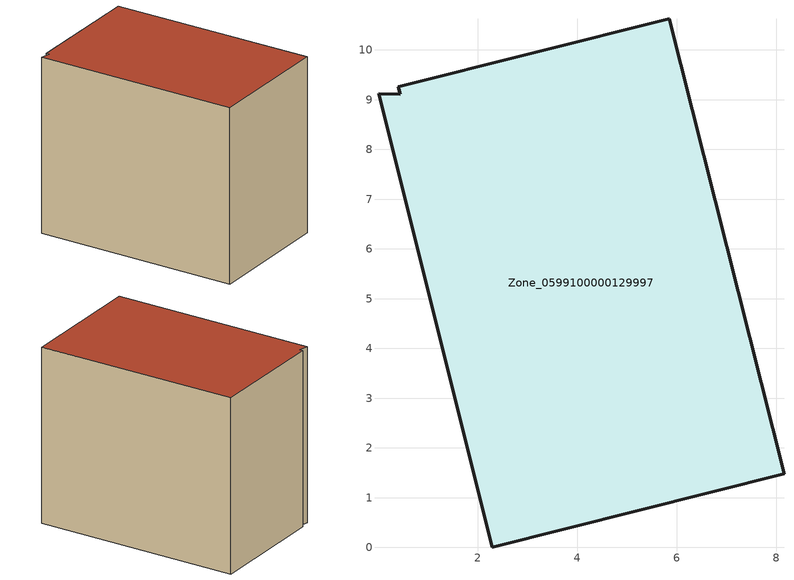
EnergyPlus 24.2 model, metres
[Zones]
Zone_0599100000129997
 floor ground (C_G): 8.16,1.48 2.3,0 0.01,9.12 0.45,9.11 0.41,9.26 5.85,10.63 z0
 wall outside (C_F): 8.16,1.48 5.85,10.63 0.41,9.26 0.45,9.11 0.01,9.12 2.3,0 8.16,1.48 z0:8.15
 roof outside (C_R): 2.3,0 8.16,1.48 5.85,10.63 0.41,9.26 0.45,9.11 0.01,9.12 z8.15
[BUILDING]
Pand.0599100000129997: North Axis=0; Terrain=City; Loads Convergence Tolerance Value=0.04; Temperature Convergence Tolerance Value=0.4; Solar Distribution=FullExterior; Maximum Number of Warmup Days=25; Minimum Number of Warmup Days=1
[Site:Location]
Rotterdam.The.Hague.AP_ZH_NLD Design_Conditions: Latitude=51.96; Longitude=4.45; Time Zone=1; Elevation=-4.5
[SITE:GROUNDTEMPERATURE:BUILDINGSURFACE]
18, 18, 18, 18, 18, 18, 18, 18, 18, 18, 18, 18
[MATERIAL] Thermal Absorptance=0.9; Solar Absorptance=0.7; Visible Absorptance=0.7
Name | Roughness | Thickness | Conductivity | Density | Specific Heat
G.TI.1965-1974 | MediumSmooth | 0.15 | 0.882353 | 540 | 1210
F.TI.1965-1974 | Rough | 0.3 | 0.697674 | 1920 | 840
R.TI.1965-1974 | MediumRough | 0.2 | 0.232558 | 1500 | 1000
[CONSTRUCTION]
C_G: G.TI.1965-1974
C_F: F.TI.1965-1974
C_R: R.TI.1965-1974
[ZONE]
Zone_0599100000129997: Type=1; Multiplier=1; Ceiling Height=Autocalculate; Volume=Autocalculate; Floor Area=autocalculate; Part of Total Floor Area=Yes
[ZONEINFILTRATION:DESIGNFLOWRATE]
Infil_Zone_0599100000129997: Zone or ZoneList or Space or SpaceList=Zone_0599100000129997; Schedule=AlwaysOn; Design Flow Rate Calculation Method=Flow/Area; Flow Rate per Floor Area=0.003; Constant Term Coefficient=1; Temperature Term Coefficient=0; Velocity Term Coefficient=0; Velocity Squared Term Coefficient=0
[HVACTEMPLATE:ZONE:IDEALLOADSAIRSYSTEM]
Zone_0599100000129997: Maximum Heating Supply Air Temperature=50; Minimum Cooling Supply Air Temperature=13; Maximum Heating Supply Air Humidity Ratio=0.0156; Minimum Cooling Supply Air Humidity Ratio=0.0077; Heating Limit=NoLimit; Cooling Limit=NoLimit; Dehumidification Control Type=ConstantSensibleHeatRatio; Cooling Sensible Heat Ratio=0.7; Dehumidification Setpoint=60; Humidification Control Type=None; Humidification Setpoint=30; Outdoor Air Method=None; Outdoor Air Flow Rate per Person=0.00944; Outdoor Air Flow Rate per Zone Floor Area=0; Outdoor Air Flow Rate per Zone=0; Demand Controlled Ventilation Type=None; Outdoor Air Economizer Type=NoEconomizer; Heat Recovery Type=None; Sensible Heat Recovery Effectiveness=0.7; Latent Heat Recovery Effectiveness=0.65
[ZONECONTROL:THERMOSTAT]
ThermostatControl_Zone_0599100000129997: Zone or ZoneList=Zone_0599100000129997; Control Type Schedule=DualSetpointControlType; Control 1=Thermostat_Zone_0599100000129997; Temperature Difference Between Cutout And Setpoint=0
[THERMOSTATSETPOINT:DUALSETPOINT]
Thermostat_Zone_0599100000129997: Heating Setpoint Temperature Schedule=HeatingSetpoint_Zone_0599100000129997; Cooling Setpoint Temperature Schedule=CoolingSetpoint_Zone_0599100000129997
[SCHEDULE:COMPACT]
HeatingSetpoint_Zone_0599100000129997: Through: 12/31, For: AllDays, Until: 24:00, 21
CoolingSetpoint_Zone_0599100000129997: Through: 12/31, For: AllDays, Until: 24:00, 24
DualSetpointControlType: Through: 12/31, For: AllDays, Until: 24:00, 4
AlwaysOn: Through: 12/31, For: AllDays, Until: 24:00, 1
